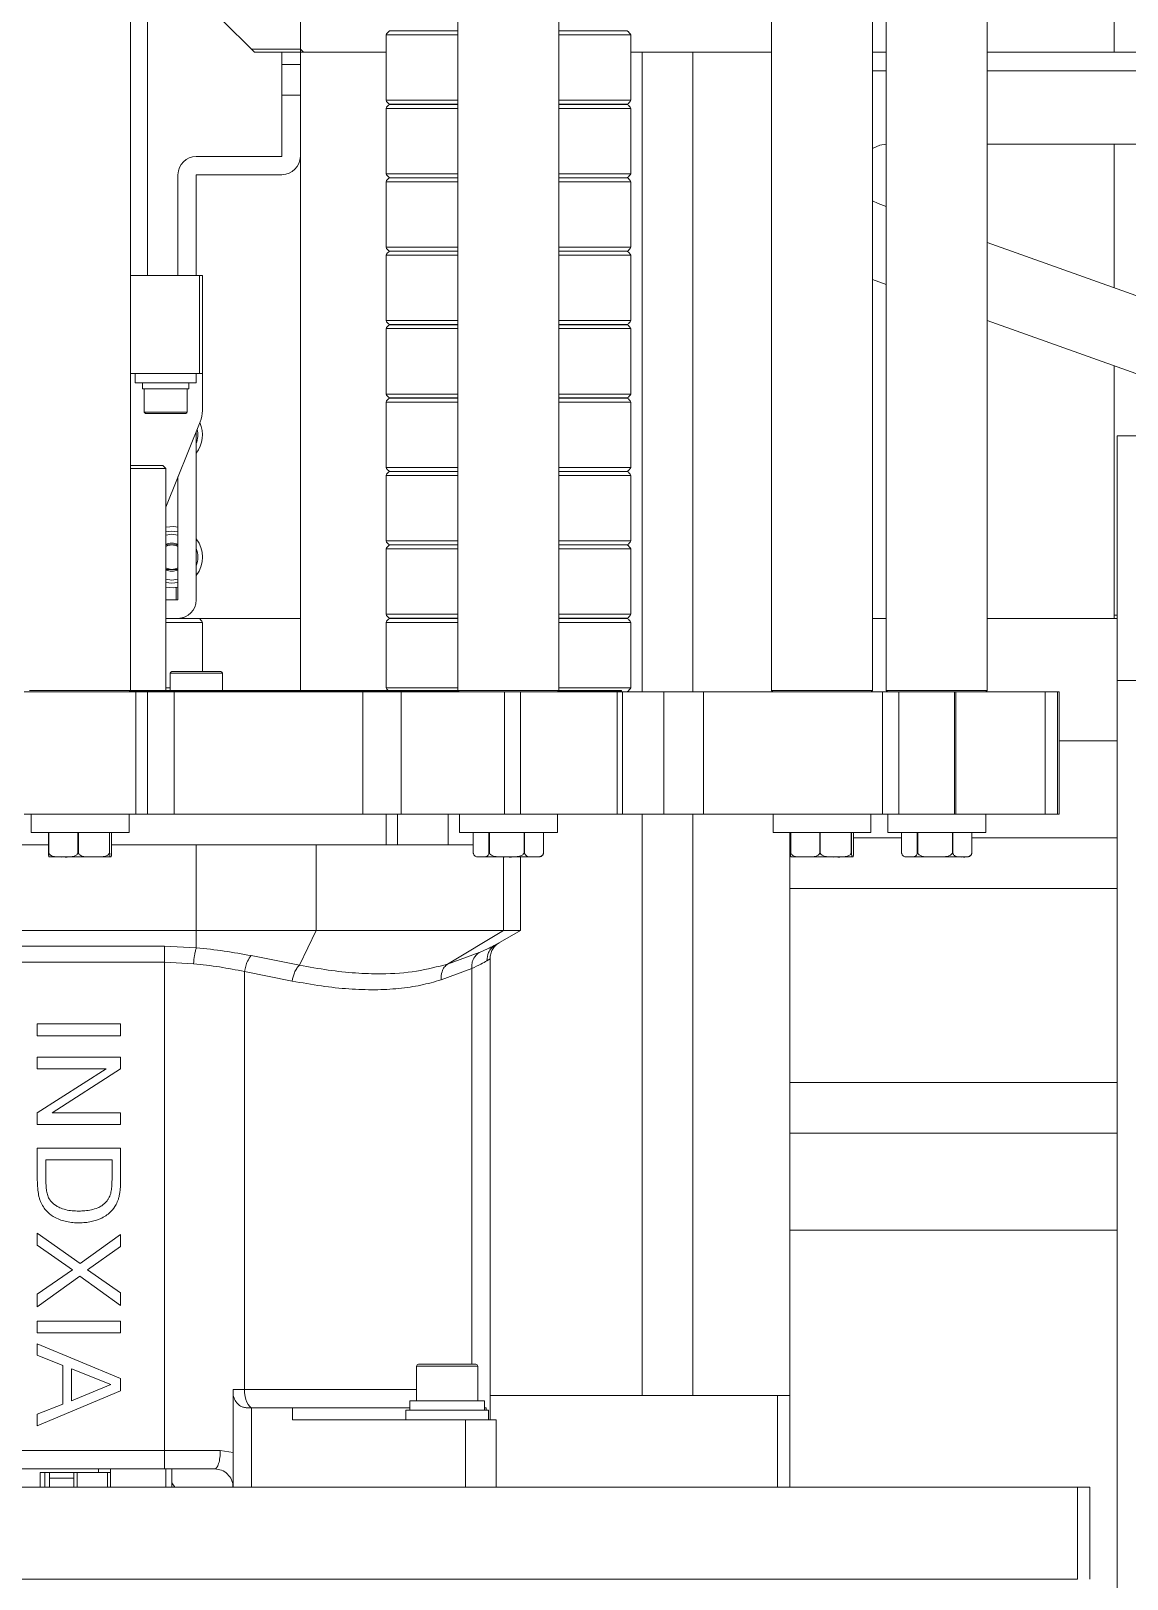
# Model space of a CAD drawing. Header units: millimetres. Extents: x 169 to 14583, y -399 to 10804.
# Drawn here: x 2875.2 to 3054.4, y 1693 to 1945.9 of the extents above; entities that cross this region are included whole.
import ezdxf

# ---------------------------------------------------------------- set-up
doc = ezdxf.new("R2010")
doc.units = ezdxf.units.MM
doc.header["$LTSCALE"] = 35

msp = doc.modelspace()

# ---------------------------------------------------------------- linework, layer by layer
at = {"color": 7, "linetype": 'Continuous', "lineweight": 18}
for p, q in [((3052.272, 2199.459), (3052.272, 1942.459)), ((2891.522, 1838.159), (2891.522, 2133.959)), ((2945.022, 2133.959), (2945.022, 1838.159)), ((2961.522, 1838.159), (2961.522, 2133.959)), ((2996.266, 2133.959), (2996.266, 1838.159)), ((3012.766, 1838.159), (3012.766, 2133.959)), ((3015.022, 2133.959), (3015.022, 1838.159)), ((3031.522, 1838.159), (3031.522, 2133.959)), ((2919.272, 1942.959), (2919.272, 1981.959)), ((2894.272, 1953.959), (2894.272, 1905.959)), ((2906.772, 1947.459), (2911.272, 1942.959)), ((2934.574, 1945.949), (2933.855, 1945.949)), ((2945.022, 1945.949), (2934.574, 1945.949)), ((2972.69, 1945.949), (2961.522, 1945.949)), ((2933.272, 1945.298), (2933.272, 1934.62)), ((2945.022, 1945.298), (2933.272, 1945.298)), ((2973.272, 1945.298), (2961.522, 1945.298)), ((2973.272, 1934.62), (2973.272, 1945.298)), ((2911.772, 1942.459), (2911.272, 1942.959)), ((2911.272, 1942.959), (2919.272, 1942.959)), ((2919.272, 1942.459), (2911.772, 1942.459)), ((2916.272, 1940.459), (2916.272, 1942.459)), ((2916.272, 1935.459), (2916.272, 1940.459)), ((2916.272, 1940.459), (2919.272, 1940.459)), ((2919.272, 1942.959), (2919.772, 1942.459)), ((2919.272, 1942.459), (2919.272, 1942.959)), ((2919.772, 1942.459), (2919.272, 1942.459)), ((2919.272, 1838.159), (2919.272, 1942.459)), ((2919.772, 1942.459), (2933.272, 1942.459)), ((2973.272, 1942.459), (2996.266, 1942.459)), ((2975.122, 1837.959), (2975.122, 1942.459)), ((2983.422, 1837.959), (2983.422, 1942.459)), ((3012.766, 1942.459), (3015.022, 1942.459)), ((3031.522, 1942.459), (3088.772, 1942.459)), ((3012.766, 1939.459), (3015.022, 1939.459)), ((3031.522, 1939.459), (3088.772, 1939.459)), ((2916.272, 1925.459), (2916.272, 1935.459)), ((2919.272, 1935.459), (2916.272, 1935.459)), ((2933.272, 1934.62), (2945.022, 1934.62)), ((2933.272, 1933.298), (2933.272, 1922.62)), ((2945.022, 1933.298), (2933.272, 1933.298)), ((2933.855, 1933.969), (2933.872, 1933.959)), ((2933.855, 1933.969), (2934.574, 1933.969)), ((2933.872, 1933.959), (2933.855, 1933.949)), ((2934.574, 1933.949), (2933.855, 1933.949)), ((2945.022, 1933.959), (2933.872, 1933.959)), ((2934.574, 1933.969), (2945.022, 1933.969)), ((2945.022, 1933.949), (2934.574, 1933.949)), ((2961.522, 1934.62), (2973.272, 1934.62)), ((2961.522, 1933.969), (2972.69, 1933.969)), ((2972.175, 1933.959), (2961.522, 1933.959)), ((2961.522, 1933.959), (2972.672, 1933.959)), ((2972.69, 1933.949), (2961.522, 1933.949)), ((2973.272, 1933.298), (2961.522, 1933.298)), ((2972.672, 1933.959), (2972.175, 1933.959)), ((2972.672, 1933.959), (2972.69, 1933.969)), ((2972.69, 1933.949), (2972.672, 1933.959)), ((2973.272, 1922.62), (2973.272, 1933.298)), ((2902.272, 1925.459), (2916.272, 1925.459)), ((3072.772, 1927.459), (3031.522, 1927.459)), ((3052.272, 1927.459), (3052.272, 1903.958)), ((2899.272, 1905.959), (2899.272, 1922.459)), ((2902.272, 1922.459), (2916.272, 1922.459)), ((2902.272, 1905.959), (2902.272, 1922.459)), ((2933.272, 1922.62), (2945.022, 1922.62)), ((2933.272, 1921.298), (2933.272, 1910.62)), ((2945.022, 1921.298), (2933.272, 1921.298)), ((2933.855, 1921.969), (2933.872, 1921.959)), ((2933.855, 1921.969), (2934.574, 1921.969)), ((2933.872, 1921.959), (2933.855, 1921.949)), ((2934.574, 1921.949), (2933.855, 1921.949)), ((2933.872, 1921.959), (2945.022, 1921.959)), ((2934.574, 1921.969), (2945.022, 1921.969)), ((2945.022, 1921.949), (2934.574, 1921.949)), ((2961.522, 1922.62), (2973.272, 1922.62)), ((2961.522, 1921.969), (2972.69, 1921.969)), ((2961.522, 1921.959), (2972.672, 1921.959)), ((2972.175, 1921.959), (2961.522, 1921.959)), ((2972.69, 1921.949), (2961.522, 1921.949)), ((2973.272, 1921.298), (2961.522, 1921.298)), ((2972.672, 1921.959), (2972.175, 1921.959)), ((2972.672, 1921.959), (2972.69, 1921.969)), ((2972.69, 1921.949), (2972.672, 1921.959)), ((2973.272, 1910.62), (2973.272, 1921.298)), ((3013.688, 1917.751), (3012.766, 1918.191)), ((3013.688, 1917.751), (3015.022, 1917.274)), ((2933.272, 1910.62), (2945.022, 1910.62)), ((2961.522, 1910.62), (2973.272, 1910.62)), ((3031.522, 1911.376), (3071.089, 1897.232)), ((2933.272, 1909.298), (2933.272, 1898.62)), ((2945.022, 1909.298), (2933.272, 1909.298)), ((2933.855, 1909.969), (2933.872, 1909.959)), ((2933.855, 1909.969), (2934.574, 1909.969)), ((2933.872, 1909.959), (2933.855, 1909.949)), ((2934.574, 1909.949), (2933.855, 1909.949)), ((2933.872, 1909.959), (2945.022, 1909.959)), ((2934.574, 1909.969), (2945.022, 1909.969)), ((2945.022, 1909.949), (2934.574, 1909.949)), ((2961.522, 1909.969), (2972.69, 1909.969)), ((2961.522, 1909.959), (2972.672, 1909.959)), ((2972.175, 1909.959), (2961.522, 1909.959)), ((2972.69, 1909.949), (2961.522, 1909.949)), ((2973.272, 1909.298), (2961.522, 1909.298)), ((2972.672, 1909.959), (2972.175, 1909.959)), ((2972.672, 1909.959), (2972.69, 1909.969)), ((2972.69, 1909.949), (2972.672, 1909.959)), ((2973.272, 1898.62), (2973.272, 1909.298)), ((2891.522, 1905.959), (2902.772, 1905.959)), ((2902.772, 1889.959), (2902.772, 1905.959)), ((2902.772, 1905.959), (2903.272, 1905.959)), ((2903.272, 1905.959), (2903.272, 1889.959)), ((3015.022, 1904.53), (3012.766, 1905.337)), ((2933.272, 1898.62), (2945.022, 1898.62)), ((2933.855, 1897.969), (2933.872, 1897.959)), ((2933.855, 1897.969), (2934.574, 1897.969)), ((2933.872, 1897.959), (2933.855, 1897.949)), ((2934.574, 1897.949), (2933.855, 1897.949)), ((2945.022, 1897.959), (2933.872, 1897.959)), ((2934.574, 1897.969), (2945.022, 1897.969)), ((2945.022, 1897.949), (2934.574, 1897.949)), ((2961.522, 1898.62), (2973.272, 1898.62)), ((2961.522, 1897.969), (2972.69, 1897.969)), ((2972.175, 1897.959), (2961.522, 1897.959)), ((2961.522, 1897.959), (2972.672, 1897.959)), ((2972.69, 1897.949), (2961.522, 1897.949)), ((2972.672, 1897.959), (2972.175, 1897.959)), ((2972.672, 1897.959), (2972.69, 1897.969)), ((2972.69, 1897.949), (2972.672, 1897.959)), ((3068.14, 1885.542), (3031.522, 1898.632)), ((2933.272, 1897.298), (2933.272, 1886.62)), ((2945.022, 1897.298), (2933.272, 1897.298)), ((2973.272, 1897.298), (2961.522, 1897.298)), ((2973.272, 1886.62), (2973.272, 1897.298)), ((2891.522, 1889.959), (2902.772, 1889.959)), ((2892.272, 1889.959), (2892.272, 1888.459)), ((2902.272, 1888.459), (2902.272, 1889.959)), ((2903.272, 1889.959), (2902.772, 1889.959)), ((2903.272, 1883.931), (2903.272, 1889.959)), ((3052.272, 1891.215), (3052.272, 1850.459)), ((2892.272, 1888.459), (2902.272, 1888.459)), ((2893.472, 1888.459), (2893.472, 1887.459)), ((2893.472, 1887.459), (2901.072, 1887.459)), ((2893.772, 1887.459), (2893.772, 1883.659)), ((2900.772, 1883.659), (2900.772, 1887.459)), ((2901.072, 1887.459), (2901.072, 1888.459)), ((2933.272, 1886.62), (2945.022, 1886.62)), ((2933.272, 1885.298), (2933.272, 1874.62)), ((2945.022, 1885.298), (2933.272, 1885.298)), ((2933.855, 1885.969), (2933.872, 1885.959)), ((2933.855, 1885.969), (2934.574, 1885.969)), ((2933.872, 1885.959), (2933.855, 1885.949)), ((2934.574, 1885.949), (2933.855, 1885.949)), ((2945.022, 1885.959), (2933.872, 1885.959)), ((2934.574, 1885.969), (2945.022, 1885.969)), ((2945.022, 1885.949), (2934.574, 1885.949)), ((2961.522, 1886.62), (2973.272, 1886.62)), ((2961.522, 1885.969), (2972.69, 1885.969)), ((2972.175, 1885.959), (2961.522, 1885.959)), ((2961.522, 1885.959), (2972.672, 1885.959)), ((2972.69, 1885.949), (2961.522, 1885.949)), ((2973.272, 1885.298), (2961.522, 1885.298)), ((2972.672, 1885.959), (2972.175, 1885.959)), ((2972.672, 1885.959), (2972.69, 1885.969)), ((2972.69, 1885.949), (2972.672, 1885.959)), ((2973.272, 1874.62), (2973.272, 1885.298)), ((2893.772, 1883.659), (2900.772, 1883.659)), ((2900.572, 1883.459), (2893.972, 1883.459)), ((2897.272, 1868.108), (2902.908, 1882.058)), ((2902.272, 1852.959), (2902.272, 1880.484)), ((3052.772, 1839.779), (3052.772, 1879.779)), ((3052.772, 1879.779), (3056.772, 1879.779)), ((2891.522, 1874.959), (2896.772, 1874.959)), ((2897.272, 1874.459), (2896.772, 1874.959)), ((2897.272, 1874.459), (2891.522, 1874.459)), ((2897.272, 1838.159), (2897.272, 1874.459)), ((2899.272, 1852.959), (2899.272, 1873.059)), ((2933.272, 1874.62), (2945.022, 1874.62)), ((2933.272, 1873.298), (2933.272, 1862.62)), ((2945.022, 1873.298), (2933.272, 1873.298)), ((2933.855, 1873.969), (2933.872, 1873.959)), ((2933.855, 1873.969), (2934.574, 1873.969)), ((2933.872, 1873.959), (2933.855, 1873.949)), ((2934.574, 1873.949), (2933.855, 1873.949)), ((2945.022, 1873.959), (2933.872, 1873.959)), ((2934.574, 1873.969), (2945.022, 1873.969)), ((2945.022, 1873.949), (2934.574, 1873.949)), ((2961.522, 1874.62), (2973.272, 1874.62)), ((2961.522, 1873.969), (2972.69, 1873.969)), ((2972.175, 1873.959), (2961.522, 1873.959)), ((2961.522, 1873.959), (2972.672, 1873.959)), ((2972.69, 1873.949), (2961.522, 1873.949)), ((2973.272, 1873.298), (2961.522, 1873.298)), ((2972.672, 1873.959), (2972.175, 1873.959)), ((2972.672, 1873.959), (2972.69, 1873.969)), ((2972.69, 1873.949), (2972.672, 1873.959)), ((2973.272, 1862.62), (2973.272, 1873.298)), ((2898.272, 1864.209), (2897.272, 1864.09)), ((2898.272, 1863.709), (2897.272, 1863.573)), ((2899.272, 1864.09), (2898.272, 1864.209)), ((2899.272, 1863.573), (2898.272, 1863.709)), ((2933.272, 1862.62), (2945.022, 1862.62)), ((2961.522, 1862.62), (2973.272, 1862.62)), ((2933.272, 1861.298), (2933.272, 1850.62)), ((2945.022, 1861.298), (2933.272, 1861.298)), ((2933.855, 1861.969), (2933.872, 1861.959)), ((2933.855, 1861.969), (2934.574, 1861.969)), ((2933.872, 1861.959), (2933.855, 1861.949)), ((2934.574, 1861.949), (2933.855, 1861.949)), ((2933.872, 1861.959), (2945.022, 1861.959)), ((2934.574, 1861.969), (2945.022, 1861.969)), ((2945.022, 1861.949), (2934.574, 1861.949)), ((2961.522, 1861.969), (2972.69, 1861.969)), ((2961.522, 1861.959), (2972.672, 1861.959)), ((2972.175, 1861.959), (2961.522, 1861.959)), ((2972.69, 1861.949), (2961.522, 1861.949)), ((2973.272, 1861.298), (2961.522, 1861.298)), ((2972.672, 1861.959), (2972.175, 1861.959)), ((2972.672, 1861.959), (2972.69, 1861.969)), ((2972.69, 1861.949), (2972.672, 1861.959)), ((2973.272, 1850.62), (2973.272, 1861.298)), ((2898.978, 1855.009), (2898.978, 1852.959)), ((2897.272, 1852.959), (2899.272, 1852.959)), ((2902.547, 1849.959), (2897.272, 1849.959)), ((2902.69, 1849.949), (2897.272, 1849.949)), ((2900.226, 1850.115), (2900.226, 1849.959)), ((2902.672, 1849.959), (2902.547, 1849.959)), ((2902.69, 1849.949), (2902.672, 1849.959)), ((2902.672, 1849.959), (2919.272, 1849.959)), ((2933.272, 1850.62), (2945.022, 1850.62)), ((2933.855, 1849.969), (2933.872, 1849.959)), ((2933.855, 1849.969), (2934.574, 1849.969)), ((2933.872, 1849.959), (2933.855, 1849.949)), ((2934.574, 1849.949), (2933.855, 1849.949)), ((2933.872, 1849.959), (2945.022, 1849.959)), ((2934.574, 1849.969), (2945.022, 1849.969)), ((2945.022, 1849.949), (2934.574, 1849.949)), ((2961.522, 1850.62), (2973.272, 1850.62)), ((2961.522, 1849.969), (2972.69, 1849.969)), ((2961.522, 1849.959), (2972.672, 1849.959)), ((2972.175, 1849.959), (2961.522, 1849.959)), ((2972.69, 1849.949), (2961.522, 1849.949)), ((2972.672, 1849.959), (2972.175, 1849.959)), ((2972.672, 1849.959), (2972.69, 1849.969)), ((2972.69, 1849.949), (2972.672, 1849.959)), ((3012.766, 1849.959), (3015.022, 1849.959)), ((3031.522, 1849.959), (3052.772, 1849.959)), ((3052.272, 1850.459), (3052.772, 1850.459)), ((3052.272, 1849.959), (3052.272, 1850.459)), ((2903.272, 1849.298), (2897.272, 1849.298)), ((2903.272, 1841.259), (2903.272, 1849.298)), ((2933.272, 1849.298), (2933.272, 1838.62)), ((2945.022, 1849.298), (2933.272, 1849.298)), ((2973.272, 1849.298), (2961.522, 1849.298)), ((2973.272, 1838.62), (2973.272, 1849.298)), ((2898.022, 1841.009), (2898.022, 1838.159)), ((2906.522, 1841.009), (2898.022, 1841.009)), ((2898.272, 1841.259), (2906.272, 1841.259)), ((2906.522, 1838.159), (2906.522, 1841.009)), ((3056.772, 1839.779), (3052.772, 1839.779)), ((3052.772, 1276.159), (3052.772, 1839.779)), ((3068.622, 1839.779), (3052.772, 1839.779)), ((2874.158, 1837.959), (2892.386, 1837.959)), ((2875.022, 1838.159), (2891.522, 1838.159)), ((2891.322, 1837.959), (2891.522, 1838.159)), ((2945.122, 1838.059), (2891.422, 1838.059)), ((2945.022, 1838.159), (2891.522, 1838.159)), ((2892.386, 1817.959), (2892.386, 1837.959)), ((2892.386, 1837.959), (2894.272, 1837.959)), ((2894.272, 1837.959), (2894.272, 1817.959)), ((2894.272, 1837.959), (2898.632, 1837.959)), ((2897.272, 1838.62), (2898.022, 1838.62)), ((2897.272, 1837.959), (2897.272, 1838.059)), ((2897.272, 1837.969), (2898.022, 1837.969)), ((2898.022, 1838.059), (2898.022, 1837.959)), ((2898.632, 1837.959), (2898.632, 1817.959)), ((2929.477, 1837.959), (2898.632, 1837.959)), ((2906.522, 1837.959), (2906.522, 1838.059)), ((2919.272, 1837.959), (2919.272, 1838.059)), ((2929.477, 1817.959), (2929.477, 1837.959)), ((2929.477, 1837.959), (2935.732, 1837.959)), ((2933.272, 1838.62), (2945.022, 1838.62)), ((2933.855, 1837.969), (2933.872, 1837.959)), ((2933.855, 1837.969), (2934.574, 1837.969)), ((2934.574, 1837.969), (2945.212, 1837.969)), ((2935.732, 1837.959), (2935.732, 1817.959)), ((2952.618, 1837.959), (2935.732, 1837.959)), ((2945.022, 1838.159), (2945.222, 1837.959)), ((2945.022, 1838.159), (2961.522, 1838.159)), ((2952.618, 1817.959), (2952.618, 1837.959)), ((2952.618, 1837.959), (2955.249, 1837.959)), ((2955.249, 1837.959), (2955.249, 1817.959)), ((2955.249, 1837.959), (2971.035, 1837.959)), ((2961.322, 1837.959), (2961.522, 1838.159)), ((2961.332, 1837.969), (2972.69, 1837.969)), ((2967.647, 1838.059), (2961.422, 1838.059)), ((2961.522, 1838.62), (2973.272, 1838.62)), ((2967.647, 1838.159), (2961.522, 1838.159)), ((2967.647, 1838.059), (2967.647, 1838.159)), ((2970.474, 1838.159), (2967.647, 1838.159)), ((2970.474, 1838.059), (2967.647, 1838.059)), ((2970.474, 1838.059), (2970.474, 1838.159)), ((2970.474, 1838.159), (2971.763, 1838.159)), ((2971.763, 1838.059), (2970.474, 1838.059)), ((2971.035, 1817.959), (2971.035, 1837.959)), ((2971.035, 1837.959), (2971.938, 1837.959)), ((2971.763, 1838.059), (2971.763, 1838.159)), ((2971.938, 1817.959), (2971.938, 1837.959)), ((2978.66, 1837.959), (2971.938, 1837.959)), ((2972.672, 1837.959), (2972.69, 1837.969)), ((2978.66, 1817.959), (2978.66, 1837.959)), ((2978.66, 1837.959), (2985.135, 1837.959)), ((2985.135, 1837.959), (2985.135, 1817.959)), ((3014.382, 1837.959), (2985.135, 1837.959)), ((2996.266, 1838.159), (2996.466, 1837.959)), ((2996.266, 1838.159), (3012.766, 1838.159)), ((3012.566, 1837.959), (3012.766, 1838.159)), ((3014.382, 1817.959), (3014.382, 1837.959)), ((3014.382, 1837.959), (3017.054, 1837.959)), ((3015.022, 1838.159), (3015.222, 1837.959)), ((3015.022, 1838.159), (3031.522, 1838.159)), ((3017.054, 1837.959), (3017.054, 1817.959)), ((3017.054, 1837.959), (3026.168, 1837.959)), ((3026.168, 1817.959), (3026.168, 1837.959)), ((3026.168, 1837.959), (3026.382, 1837.959)), ((3026.382, 1817.959), (3026.382, 1837.959)), ((3041.016, 1837.959), (3026.382, 1837.959)), ((3031.322, 1837.959), (3031.522, 1838.159)), ((3041.016, 1817.959), (3041.016, 1837.959)), ((3041.016, 1837.959), (3043.012, 1837.959)), ((3043.012, 1837.959), (3043.012, 1817.959)), ((3043.012, 1837.959), (3043.272, 1837.959)), ((3043.272, 1817.959), (3043.272, 1837.959)), ((3052.772, 1829.959), (3043.272, 1829.959)), ((2874.158, 1817.959), (2892.386, 1817.959)), ((2875.272, 1817.959), (2875.272, 1814.959)), ((2891.272, 1814.959), (2891.272, 1817.959)), ((2894.272, 1817.959), (2892.386, 1817.959)), ((2898.632, 1817.959), (2894.272, 1817.959)), ((2929.477, 1817.959), (2898.632, 1817.959)), ((2935.732, 1817.959), (2929.477, 1817.959)), ((2933.272, 1812.959), (2933.272, 1817.959)), ((2935.122, 1812.959), (2935.122, 1817.959)), ((2952.618, 1817.959), (2935.732, 1817.959)), ((2943.422, 1812.959), (2943.422, 1817.959)), ((2945.272, 1817.959), (2945.272, 1814.959)), ((2955.249, 1817.959), (2952.618, 1817.959)), ((2955.249, 1817.959), (2971.035, 1817.959)), ((2961.272, 1814.959), (2961.272, 1817.959)), ((2971.938, 1817.959), (2971.035, 1817.959)), ((2978.66, 1817.959), (2971.938, 1817.959)), ((2975.122, 1722.959), (2975.122, 1817.959)), ((2985.135, 1817.959), (2978.66, 1817.959)), ((2983.422, 1722.959), (2983.422, 1817.959)), ((3014.382, 1817.959), (2985.135, 1817.959)), ((2996.516, 1817.959), (2996.516, 1814.959)), ((3012.516, 1814.959), (3012.516, 1817.959)), ((3017.054, 1817.959), (3014.382, 1817.959)), ((3015.272, 1817.959), (3015.272, 1814.959)), ((3017.054, 1817.959), (3026.168, 1817.959)), ((3026.382, 1817.959), (3026.168, 1817.959)), ((3041.016, 1817.959), (3026.382, 1817.959)), ((3031.272, 1814.959), (3031.272, 1817.959)), ((3043.012, 1817.959), (3041.016, 1817.959)), ((3043.012, 1817.959), (3043.272, 1817.959)), ((2891.272, 1814.959), (2875.272, 1814.959)), ((2878.123, 1814.959), (2878.123, 1811.596)), ((2878.16, 1811.596), (2878.16, 1814.959)), ((2882.915, 1814.959), (2882.915, 1811.596)), ((2882.996, 1811.596), (2882.996, 1814.959)), ((2888.063, 1814.959), (2888.063, 1811.596)), ((2888.108, 1811.596), (2888.108, 1814.959)), ((2888.421, 1814.959), (2888.421, 1811.596)), ((2946.344, 1814.959), (2945.272, 1814.959)), ((2961.272, 1814.959), (2946.344, 1814.959)), ((2947.529, 1811.596), (2947.529, 1814.959)), ((2950.093, 1814.959), (2950.093, 1811.596)), ((2950.162, 1811.596), (2950.162, 1814.959)), ((2955.832, 1814.959), (2955.832, 1811.596)), ((2955.905, 1811.596), (2955.905, 1814.959)), ((2959.011, 1814.959), (2959.011, 1811.596)), ((2959.016, 1811.596), (2959.016, 1814.959)), ((3000.516, 1814.959), (2996.516, 1814.959)), ((2999.272, 1811.562), (2999.272, 1814.959)), ((2999.272, 1814.109), (2999.367, 1814.109)), ((2999.367, 1814.959), (2999.367, 1811.596)), ((2999.404, 1811.596), (2999.404, 1814.959)), ((3012.516, 1814.959), (3000.516, 1814.959)), ((3004.158, 1814.959), (3004.158, 1811.596)), ((3004.24, 1811.596), (3004.24, 1814.959)), ((3009.307, 1814.959), (3009.307, 1811.596)), ((3009.352, 1811.596), (3009.352, 1814.959)), ((3009.665, 1814.959), (3009.665, 1811.596)), ((3009.665, 1814.109), (3017.529, 1814.109)), ((3023.272, 1814.959), (3015.272, 1814.959)), ((3017.529, 1811.596), (3017.529, 1814.959)), ((3020.093, 1814.959), (3020.093, 1811.596)), ((3020.162, 1811.596), (3020.162, 1814.959)), ((3031.272, 1814.959), (3023.272, 1814.959)), ((3025.832, 1814.959), (3025.832, 1811.596)), ((3025.905, 1811.596), (3025.905, 1814.959)), ((3029.011, 1814.959), (3029.011, 1811.596)), ((3029.016, 1811.596), (3029.016, 1814.959)), ((3029.016, 1814.109), (3052.772, 1814.109)), ((2864.272, 1812.959), (2878.123, 1812.959)), ((2878.123, 1811.596), (2878.16, 1811.596)), ((2882.915, 1811.596), (2882.996, 1811.596)), ((2888.063, 1811.596), (2888.108, 1811.596)), ((2888.421, 1812.959), (2902.272, 1812.959)), ((2902.272, 1812.959), (2902.272, 1798.959)), ((2902.272, 1812.959), (2921.872, 1812.959)), ((2921.872, 1798.959), (2921.872, 1812.959)), ((2921.872, 1812.959), (2947.529, 1812.959)), ((2950.093, 1811.596), (2950.162, 1811.596)), ((2955.832, 1811.596), (2955.905, 1811.596)), ((2959.011, 1811.596), (2959.016, 1811.596)), ((2999.272, 1722.959), (2999.272, 1811.521)), ((2999.367, 1811.596), (2999.404, 1811.596)), ((3004.158, 1811.596), (3004.24, 1811.596)), ((3009.307, 1811.596), (3009.352, 1811.596)), ((3020.093, 1811.596), (3020.162, 1811.596)), ((3025.832, 1811.596), (3025.905, 1811.596)), ((3029.011, 1811.596), (3029.016, 1811.596)), ((2880.537, 1810.959), (2878.272, 1810.959)), ((2885.53, 1810.959), (2880.537, 1810.959)), ((2888.265, 1810.959), (2885.53, 1810.959)), ((2888.272, 1810.959), (2888.265, 1810.959)), ((2947.665, 1811.262), (2947.705, 1811.213)), ((2948.811, 1810.959), (2948.272, 1810.959)), ((2952.997, 1810.959), (2948.811, 1810.959)), ((2952.472, 1810.959), (2952.472, 1798.959)), ((2957.458, 1810.959), (2952.997, 1810.959)), ((2955.272, 1810.959), (2955.272, 1798.959)), ((2958.272, 1810.959), (2957.458, 1810.959)), ((3001.781, 1810.959), (2999.516, 1810.959)), ((3006.773, 1810.959), (3001.781, 1810.959)), ((3009.508, 1810.959), (3006.773, 1810.959)), ((3009.516, 1810.959), (3009.508, 1810.959)), ((3017.665, 1811.262), (3017.705, 1811.213)), ((3018.811, 1810.959), (3018.272, 1810.959)), ((3022.997, 1810.959), (3018.811, 1810.959)), ((3027.458, 1810.959), (3022.997, 1810.959)), ((3028.272, 1810.959), (3027.458, 1810.959)), ((2999.272, 1805.809), (3052.772, 1805.809)), ((2902.272, 1798.959), (2864.272, 1798.959)), ((2902.272, 1798.959), (2902.272, 1796.122)), ((2921.872, 1798.959), (2902.272, 1798.959)), ((2919.121, 1793.287), (2921.872, 1798.959)), ((2952.472, 1798.959), (2921.872, 1798.959)), ((2952.472, 1798.959), (2943.343, 1793.468)), ((2955.272, 1798.959), (2951.183, 1796.598)), ((2955.272, 1798.959), (2952.472, 1798.959)), ((2871.272, 1796.361), (2897.067, 1796.361)), ((2897.067, 1796.361), (2902.272, 1796.122)), ((2871.272, 1793.763), (2897.067, 1793.763)), ((2901.799, 1793.524), (2897.067, 1793.763)), ((2897.067, 1793.763), (2897.067, 1713.959)), ((2911.237, 1794.835), (2919.121, 1793.287)), ((2943.343, 1793.468), (2948.484, 1795.33)), ((2950.272, 1794.34), (2949.737, 1794)), ((2950.272, 1718.959), (2950.272, 1794.34)), ((2910.143, 1792.237), (2910.143, 1723.959)), ((2917.941, 1790.689), (2910.143, 1792.237)), ((2947.272, 1792.732), (2942.27, 1790.87)), ((2947.272, 1792.732), (2947.272, 1728.059)), ((2876.272, 1783.666), (2876.272, 1781.745)), ((2889.899, 1783.666), (2876.272, 1783.666)), ((2889.899, 1781.745), (2889.899, 1783.666)), ((2876.272, 1781.745), (2889.899, 1781.745)), ((2889.899, 1778.25), (2876.272, 1778.25)), ((2876.272, 1778.25), (2876.272, 1776.329)), ((2887.557, 1776.329), (2876.272, 1769.147)), ((2876.272, 1776.329), (2887.557, 1776.329)), ((2878.688, 1769.166), (2889.899, 1776.342)), ((2889.899, 1776.342), (2889.899, 1778.25)), ((2999.272, 1774.109), (3052.772, 1774.109)), ((2876.272, 1769.147), (2876.272, 1767.244)), ((2889.899, 1769.166), (2878.688, 1769.166)), ((2889.899, 1767.244), (2889.899, 1769.166)), ((2876.272, 1767.244), (2889.899, 1767.244)), ((2876.272, 1763.4), (2876.272, 1759.076)), ((2889.899, 1763.4), (2876.272, 1763.4)), ((2889.899, 1758.653), (2889.899, 1763.4)), ((2999.272, 1765.809), (3052.772, 1765.809)), ((2888.502, 1761.479), (2877.67, 1761.479)), ((2877.67, 1761.479), (2877.67, 1758.899)), ((2888.502, 1759.038), (2888.502, 1761.479)), ((2876.272, 1749.506), (2876.272, 1747.494)), ((2883.271, 1744.532), (2876.272, 1749.506)), ((2889.899, 1749.285), (2883.271, 1744.532)), ((2889.899, 1747.295), (2889.899, 1749.285)), ((3052.772, 1749.959), (2999.272, 1749.959)), ((2876.272, 1747.494), (2882.038, 1743.506)), ((2884.483, 1743.503), (2889.899, 1747.295)), ((2882.038, 1743.506), (2876.272, 1739.537)), ((2889.899, 1739.711), (2884.483, 1743.503)), ((2876.272, 1737.462), (2883.239, 1742.436)), ((2883.239, 1742.436), (2889.899, 1737.683)), ((2876.272, 1739.537), (2876.272, 1737.462)), ((2889.899, 1737.683), (2889.899, 1739.711)), ((2876.272, 1735.098), (2876.272, 1733.176)), ((2889.899, 1735.098), (2876.272, 1735.098)), ((2876.272, 1733.176), (2889.899, 1733.176)), ((2889.899, 1733.176), (2889.899, 1735.098)), ((2889.899, 1725.705), (2876.272, 1731.402)), ((2876.272, 1731.402), (2876.272, 1729.521)), ((2876.272, 1729.521), (2880.465, 1727.829)), ((2938.572, 1728.059), (2947.972, 1728.059)), ((2880.465, 1727.829), (2880.465, 1721.545)), ((2881.863, 1727.294), (2888.327, 1724.725)), ((2881.863, 1722.082), (2881.863, 1727.294)), ((2889.899, 1723.709), (2889.899, 1725.705)), ((2938.272, 1727.759), (2938.272, 1722.059)), ((2948.272, 1727.759), (2938.272, 1727.759)), ((2948.272, 1722.059), (2948.272, 1727.759)), ((2876.272, 1717.993), (2889.899, 1723.709)), ((2888.327, 1724.725), (2881.863, 1722.082)), ((2908.272, 1723.959), (2908.272, 1722.995)), ((2908.272, 1723.959), (2910.143, 1723.959)), ((2908.272, 1722.995), (2908.272, 1707.959)), ((2910.143, 1723.959), (2938.272, 1723.959)), ((2950.272, 1722.959), (2997.272, 1722.959)), ((2997.272, 1707.959), (2997.272, 1722.959)), ((2997.272, 1722.959), (2999.272, 1722.959)), ((2999.272, 1722.959), (2999.272, 1707.959)), ((2880.465, 1721.545), (2876.272, 1719.893)), ((2910.441, 1720.959), (2911.272, 1720.959)), ((2911.272, 1707.959), (2911.272, 1720.959)), ((2911.272, 1720.959), (2917.988, 1720.959)), ((2917.988, 1720.959), (2937.172, 1720.959)), ((2917.988, 1720.959), (2917.988, 1718.959)), ((2936.522, 1720.559), (2936.522, 1718.959)), ((2950.022, 1720.559), (2936.522, 1720.559)), ((2937.172, 1722.059), (2937.172, 1720.559)), ((2949.372, 1722.059), (2937.172, 1722.059)), ((2949.372, 1720.559), (2949.372, 1722.059)), ((2949.372, 1720.959), (2949.63, 1720.959)), ((2949.63, 1720.559), (2949.63, 1720.959)), ((2950.022, 1718.959), (2950.022, 1720.559)), ((2876.272, 1719.893), (2876.272, 1717.993)), ((2917.988, 1718.959), (2946.272, 1718.959)), ((2946.272, 1707.959), (2946.272, 1718.959)), ((2946.272, 1718.959), (2951.272, 1718.959)), ((2951.272, 1707.959), (2951.272, 1718.959)), ((2897.067, 1713.959), (2871.272, 1713.959)), ((2906.184, 1713.959), (2897.067, 1713.959)), ((2897.067, 1713.959), (2897.067, 1710.959)), ((2908.272, 1713.657), (2906.184, 1713.959)), ((2871.272, 1710.959), (2897.067, 1710.959)), ((2876.772, 1707.959), (2876.772, 1710.359)), ((2876.772, 1710.359), (2877.522, 1710.359)), ((2877.522, 1710.359), (2877.522, 1707.959)), ((2877.522, 1710.359), (2878.272, 1710.359)), ((2878.272, 1710.359), (2878.272, 1707.959)), ((2878.272, 1710.359), (2882.272, 1710.359)), ((2882.272, 1707.959), (2882.272, 1710.359)), ((2882.772, 1710.359), (2882.272, 1710.359)), ((2882.772, 1710.359), (2882.772, 1707.959)), ((2887.772, 1710.359), (2882.772, 1710.359)), ((2886.272, 1710.359), (2886.272, 1710.959)), ((2887.772, 1710.359), (2887.772, 1707.959)), ((2888.272, 1710.359), (2887.772, 1710.359)), ((2888.272, 1710.959), (2888.272, 1710.359)), ((2888.272, 1710.359), (2888.272, 1707.959)), ((2897.272, 1707.959), (2897.272, 1710.959)), ((2898.272, 1710.959), (2898.272, 1707.959)), ((2637.772, 1707.959), (3046.272, 1707.959)), ((2882.272, 1709.459), (2878.272, 1709.459)), ((2898.733, 1707.959), (2898.272, 1708.66)), ((3046.272, 1692.959), (3046.272, 1707.959)), ((3046.272, 1707.959), (3048.272, 1707.959)), ((3048.272, 1707.959), (3048.272, 1692.959)), ((2637.772, 1692.959), (3046.272, 1692.959))]:
    msp.add_line(p, q, dxfattribs=at)
at = {"color": 7, "linetype": 'Continuous', "lineweight": 18, "flags": 128}
for points in [[(3012.766, 1926.726), (3013.99, 1927.264), (3015.022, 1927.447)], [(2899.272, 1864.858), (2898.601, 1864.948), (2897.272, 1864.858)], [(2897.272, 1856.345), (2898.272, 1856.209), (2899.272, 1856.345)], [(2897.272, 1855.06), (2898.485, 1854.963), (2899.272, 1855.06)], [(2933.718, 1838.059), (2933.761, 1838.028), (2933.855, 1837.969)], [(2911.451, 1720.959), (2911.196, 1721.017), (2910.951, 1721.187), (2910.725, 1721.465), (2910.526, 1721.838), (2910.364, 1722.292), (2910.243, 1722.811), (2910.169, 1723.374), (2910.143, 1723.959)]]:
    msp.add_lwpolyline(points, dxfattribs=at)
at = {"color": 7, "linetype": 'Continuous', "lineweight": 18}
for centre, radius, start, end in [((2934.555, 1944.736), 1.4, 120, 156.36774), ((2971.99, 1944.736), 1.4, 23.63226, 60), ((2934.555, 1935.181), 1.4, 203.63226, 240), ((2934.555, 1932.736), 1.4, 120, 156.36774), ((2971.99, 1935.181), 1.4, 300, 336.36774), ((2971.99, 1932.736), 1.4, 23.63226, 60), ((2902.272, 1922.459), 3, 90, 180), ((2916.272, 1925.459), 3, 270, 0), ((2934.555, 1923.181), 1.4, 203.63226, 240), ((2934.555, 1920.736), 1.4, 120, 156.36774), ((2971.99, 1923.181), 1.4, 300, 336.36774), ((2971.99, 1920.736), 1.4, 23.63226, 60), ((2934.555, 1911.181), 1.4, 203.63226, 240), ((2971.99, 1911.181), 1.4, 300, 336.36774), ((2934.555, 1908.736), 1.4, 120, 156.36774), ((2971.99, 1908.736), 1.4, 23.63226, 60), ((2934.555, 1899.181), 1.4, 203.63226, 240), ((2934.555, 1896.736), 1.4, 120, 156.36774), ((2971.99, 1899.181), 1.4, 300, 336.36774), ((2971.99, 1896.736), 1.4, 23.63226, 60), ((2934.555, 1887.181), 1.4, 203.63226, 240), ((2934.555, 1884.736), 1.4, 120, 156.36774), ((2971.99, 1887.181), 1.4, 300, 336.36774), ((2971.99, 1884.736), 1.4, 23.63226, 60), ((2893.972, 1883.659), 0.2, 180, 270), ((2900.572, 1883.659), 0.2, 270, 0), ((2898.272, 1883.931), 5, 338, 0), ((2898.272, 1879.959), 5, 323.1301, 23.37852), ((2898.272, 1879.959), 4.25, 340.25008, 12.27172), ((2934.555, 1875.181), 1.4, 203.63226, 240), ((2934.555, 1872.736), 1.4, 120, 156.36774), ((2971.99, 1875.181), 1.4, 300, 336.36774), ((2971.99, 1872.736), 1.4, 23.63226, 60), ((2898.272, 1859.959), 2.29, 64.10768, 115.89232), ((2898.272, 1859.959), 5, 323.1301, 36.8699), ((2934.555, 1863.181), 1.4, 203.63226, 240), ((2971.99, 1863.181), 1.4, 300, 336.36774), ((2898.272, 1859.959), 2, 90, 120), ((2898.272, 1859.959), 2, 60, 90), ((2898.272, 1859.959), 4.25, 340.25008, 19.74992), ((2934.555, 1860.736), 1.4, 120, 156.36774), ((2971.99, 1860.736), 1.4, 23.63226, 60), ((2898.272, 1859.959), 2, 240, 270), ((2898.272, 1859.959), 2.29, 244.10768, 295.89232), ((2898.272, 1859.959), 2, 270, 300), ((2898.272, 1859.959), 4.25, 256.39104, 283.60896), ((2899.272, 1852.959), 3, 270, 0), ((2901.99, 1848.736), 1.4, 23.63226, 60), ((2934.555, 1851.181), 1.4, 203.63226, 240), ((2934.555, 1848.736), 1.4, 120, 156.36774), ((2971.99, 1851.181), 1.4, 300, 336.36774), ((2971.99, 1848.736), 1.4, 23.63226, 60), ((2898.272, 1841.009), 0.25, 90, 180), ((2906.272, 1841.009), 0.25, 0, 90), ((2934.555, 1839.181), 1.4, 203.63226, 226.91551), ((2971.99, 1839.181), 1.4, 300, 336.36774), ((2948.272, 1811.719), 0.76, 234.98679, 270), ((2958.272, 1811.719), 0.76, 270, 323.07674), ((3018.272, 1811.719), 0.76, 234.98679, 270), ((3028.272, 1811.719), 0.76, 270, 323.07674), ((2938.572, 1727.759), 0.3, 90, 180), ((2947.972, 1727.759), 0.3, 0, 90)]:
    msp.add_arc(centre, radius, start, end, dxfattribs=at)
for points, knots in [([(2897.332, 1861.959), (2897.395, 1861.959), (2897.702, 1861.959), (2898.324, 1861.959), (2898.902, 1861.959), (2899.184, 1861.959), (2899.213, 1861.959)], [0, 0, 0, 0, 0.10776347, 0.52007663, 0.9513182, 1, 1, 1, 1]), ([(2899.213, 1857.959), (2899.184, 1857.959), (2898.902, 1857.959), (2898.324, 1857.959), (2897.702, 1857.959), (2897.395, 1857.959), (2897.332, 1857.959)], [0, 0, 0, 0, 0.0486818, 0.4799234, 0.8922365, 1, 1, 1, 1]), ([(2878.28, 1810.959), (2878.259, 1810.958), (2878.217, 1810.955), (2878.169, 1811.018), (2878.14, 1811.251), (2878.128, 1811.405), (2878.125, 1811.545), (2878.123, 1811.596)], [0, 0, 0, 0, 0.3748653, 0.7539234, 0.8486919, 0.9443155, 1, 1, 1, 1]), ([(2878.16, 1811.596), (2878.172, 1811.563), (2878.206, 1811.466), (2878.336, 1811.306), (2878.688, 1811.078), (2879.454, 1810.944), (2880.117, 1810.953), (2880.537, 1810.959)], [0, 0, 0, 0, 0.03578514, 0.10280249, 0.21505658, 0.50295476, 1, 1, 1, 1]), ([(2880.537, 1810.959), (2880.962, 1810.952), (2881.599, 1810.943), (2882.309, 1811.067), (2882.64, 1811.236), (2882.797, 1811.369), (2882.884, 1811.501), (2882.907, 1811.574), (2882.915, 1811.596)], [0, 0, 0, 0, 0.5005665, 0.7520807, 0.8373103, 0.9230079, 0.9765129, 1, 1, 1, 1]), ([(2882.996, 1811.596), (2883.018, 1811.545), (2883.071, 1811.421), (2883.27, 1811.24), (2883.822, 1810.986), (2884.619, 1810.959), (2885.27, 1810.959), (2885.53, 1810.959)], [0, 0, 0, 0, 0.0558367, 0.1344863, 0.2753261, 0.7116135, 1, 1, 1, 1]), ([(2885.53, 1810.959), (2885.867, 1810.958), (2886.544, 1810.955), (2887.327, 1811.018), (2887.797, 1811.251), (2887.982, 1811.405), (2888.042, 1811.545), (2888.063, 1811.596)], [0, 0, 0, 0, 0.3748653, 0.7539234, 0.8486919, 0.9443155, 1, 1, 1, 1]), ([(2888.108, 1811.596), (2888.11, 1811.545), (2888.113, 1811.421), (2888.125, 1811.24), (2888.159, 1810.986), (2888.208, 1810.959), (2888.249, 1810.959), (2888.265, 1810.959)], [0, 0, 0, 0, 0.0558367, 0.1344863, 0.2753261, 0.7116135, 1, 1, 1, 1]), ([(2888.265, 1810.959), (2888.285, 1810.958), (2888.327, 1810.955), (2888.376, 1811.018), (2888.405, 1811.251), (2888.416, 1811.405), (2888.42, 1811.545), (2888.421, 1811.596)], [0, 0, 0, 0, 0.3748653, 0.7539234, 0.8486919, 0.9443155, 1, 1, 1, 1]), ([(2947.529, 1811.596), (2947.54, 1811.545), (2947.566, 1811.421), (2947.667, 1811.24), (2947.947, 1810.986), (2948.35, 1810.959), (2948.68, 1810.959), (2948.811, 1810.959)], [0, 0, 0, 0, 0.0558367, 0.1344863, 0.2753261, 0.7116135, 1, 1, 1, 1]), ([(2948.811, 1810.959), (2948.981, 1810.958), (2949.324, 1810.955), (2949.72, 1811.018), (2949.958, 1811.251), (2950.052, 1811.405), (2950.082, 1811.545), (2950.093, 1811.596)], [0, 0, 0, 0, 0.3748653, 0.7539234, 0.8486919, 0.9443155, 1, 1, 1, 1]), ([(2950.162, 1811.596), (2950.176, 1811.563), (2950.216, 1811.466), (2950.372, 1811.306), (2950.791, 1811.078), (2951.705, 1810.944), (2952.496, 1810.953), (2952.997, 1810.959)], [0, 0, 0, 0, 0.0357851, 0.1028025, 0.2150566, 0.5029548, 1, 1, 1, 1]), ([(2952.997, 1810.959), (2953.503, 1810.952), (2954.262, 1810.943), (2955.11, 1811.067), (2955.504, 1811.236), (2955.691, 1811.369), (2955.795, 1811.501), (2955.823, 1811.574), (2955.832, 1811.596)], [0, 0, 0, 0, 0.50056646, 0.75208067, 0.83731025, 0.92300789, 0.97651294, 1, 1, 1, 1]), ([(2955.905, 1811.596), (2955.918, 1811.545), (2955.951, 1811.421), (2956.072, 1811.24), (2956.411, 1810.986), (2956.899, 1810.959), (2957.299, 1810.959), (2957.458, 1810.959)], [0, 0, 0, 0, 0.0558367, 0.1344863, 0.2753261, 0.7116135, 1, 1, 1, 1]), ([(2957.458, 1810.959), (2957.665, 1810.958), (2958.08, 1810.955), (2958.56, 1811.018), (2958.848, 1811.251), (2958.961, 1811.405), (2958.998, 1811.545), (2959.011, 1811.596)], [0, 0, 0, 0, 0.37486533, 0.75392339, 0.84869192, 0.94431548, 1, 1, 1, 1]), ([(2959.016, 1811.596), (2959.004, 1811.545), (2958.977, 1811.423), (2958.924, 1811.311), (2958.883, 1811.273), (2958.875, 1811.266)], [0, 0, 0, 0, 0.365273, 0.879783, 1, 1, 1, 1]), ([(2999.523, 1810.959), (2999.503, 1810.958), (2999.461, 1810.955), (2999.412, 1811.018), (2999.383, 1811.251), (2999.372, 1811.405), (2999.368, 1811.545), (2999.367, 1811.596)], [0, 0, 0, 0, 0.3748653, 0.7539234, 0.8486919, 0.9443155, 1, 1, 1, 1]), ([(2999.404, 1811.596), (2999.424, 1811.545), (2999.474, 1811.421), (2999.66, 1811.24), (3000.178, 1810.986), (3000.926, 1810.959), (3001.538, 1810.959), (3001.781, 1810.959)], [0, 0, 0, 0, 0.05583672, 0.13448626, 0.27532609, 0.71161348, 1, 1, 1, 1]), ([(3001.781, 1810.959), (3002.097, 1810.958), (3002.733, 1810.955), (3003.467, 1811.018), (3003.908, 1811.251), (3004.082, 1811.405), (3004.138, 1811.545), (3004.158, 1811.596)], [0, 0, 0, 0, 0.3748653, 0.7539234, 0.8486919, 0.9443155, 1, 1, 1, 1]), ([(3004.24, 1811.596), (3004.253, 1811.563), (3004.289, 1811.466), (3004.428, 1811.306), (3004.803, 1811.078), (3005.619, 1810.944), (3006.326, 1810.953), (3006.773, 1810.959)], [0, 0, 0, 0, 0.0357851, 0.1028025, 0.2150566, 0.5029548, 1, 1, 1, 1]), ([(3006.773, 1810.959), (3007.225, 1810.952), (3007.904, 1810.943), (3008.661, 1811.067), (3009.014, 1811.236), (3009.181, 1811.369), (3009.274, 1811.501), (3009.299, 1811.574), (3009.307, 1811.596)], [0, 0, 0, 0, 0.5005665, 0.7520807, 0.8373103, 0.9230079, 0.9765129, 1, 1, 1, 1]), ([(3009.352, 1811.596), (3009.353, 1811.545), (3009.356, 1811.421), (3009.369, 1811.24), (3009.403, 1810.986), (3009.452, 1810.959), (3009.492, 1810.959), (3009.508, 1810.959)], [0, 0, 0, 0, 0.0558367, 0.1344863, 0.2753261, 0.7116135, 1, 1, 1, 1]), ([(3009.508, 1810.959), (3009.529, 1810.958), (3009.571, 1810.955), (3009.619, 1811.018), (3009.648, 1811.251), (3009.66, 1811.405), (3009.663, 1811.545), (3009.665, 1811.596)], [0, 0, 0, 0, 0.3748653, 0.7539234, 0.8486919, 0.9443155, 1, 1, 1, 1]), ([(3017.529, 1811.596), (3017.54, 1811.545), (3017.566, 1811.421), (3017.667, 1811.24), (3017.947, 1810.986), (3018.35, 1810.959), (3018.68, 1810.959), (3018.811, 1810.959)], [0, 0, 0, 0, 0.05583672, 0.13448626, 0.27532609, 0.71161348, 1, 1, 1, 1]), ([(3018.811, 1810.959), (3018.981, 1810.958), (3019.324, 1810.955), (3019.72, 1811.018), (3019.958, 1811.251), (3020.052, 1811.405), (3020.082, 1811.545), (3020.093, 1811.596)], [0, 0, 0, 0, 0.37486533, 0.75392339, 0.84869192, 0.94431548, 1, 1, 1, 1]), ([(3020.162, 1811.596), (3020.186, 1811.545), (3020.245, 1811.421), (3020.467, 1811.24), (3021.085, 1810.986), (3021.977, 1810.959), (3022.706, 1810.959), (3022.997, 1810.959)], [0, 0, 0, 0, 0.0558367, 0.1344863, 0.2753261, 0.7116135, 1, 1, 1, 1]), ([(3022.997, 1810.959), (3023.374, 1810.958), (3024.132, 1810.955), (3025.008, 1811.018), (3025.534, 1811.251), (3025.741, 1811.405), (3025.808, 1811.545), (3025.832, 1811.596)], [0, 0, 0, 0, 0.3748653, 0.7539234, 0.8486919, 0.9443155, 1, 1, 1, 1]), ([(3025.905, 1811.596), (3025.913, 1811.563), (3025.935, 1811.466), (3026.02, 1811.306), (3026.25, 1811.078), (3026.75, 1810.944), (3027.184, 1810.953), (3027.458, 1810.959)], [0, 0, 0, 0, 0.0357851, 0.1028025, 0.2150566, 0.5029548, 1, 1, 1, 1]), ([(3027.458, 1810.959), (3027.735, 1810.952), (3028.151, 1810.943), (3028.615, 1811.067), (3028.832, 1811.236), (3028.934, 1811.369), (3028.991, 1811.501), (3029.006, 1811.574), (3029.011, 1811.596)], [0, 0, 0, 0, 0.5005665, 0.7520807, 0.8373103, 0.9230079, 0.9765129, 1, 1, 1, 1]), ([(3029.016, 1811.596), (3029.004, 1811.545), (3028.977, 1811.423), (3028.924, 1811.311), (3028.883, 1811.273), (3028.875, 1811.266)], [0, 0, 0, 0, 0.36527302, 0.87978304, 1, 1, 1, 1]), ([(2948.484, 1795.33), (2949.067, 1795.583), (2950.228, 1796.086), (2950.866, 1796.428), (2951.183, 1796.598)], [0, 0, 0, 0, 0.5027674, 1, 1, 1, 1]), ([(2951.183, 1796.598), (2950.947, 1796.432), (2950.474, 1796.098), (2949.876, 1795.218), (2949.79, 1794.462), (2949.737, 1794)], [0, 0, 0, 0, 0.2806631, 0.5613253, 1, 1, 1, 1]), ([(2902.272, 1796.122), (2902.219, 1795.955), (2902.112, 1795.621), (2901.935, 1794.741), (2901.85, 1793.985), (2901.799, 1793.524)], [0, 0, 0, 0, 0.28065928, 0.56131762, 1, 1, 1, 1]), ([(2902.272, 1796.122), (2903.817, 1795.959), (2906.925, 1795.629), (2909.794, 1795.101), (2911.237, 1794.835)], [0, 0, 0, 0, 0.4971252, 1, 1, 1, 1]), ([(2910.143, 1792.237), (2910.202, 1792.533), (2910.318, 1793.123), (2910.681, 1794.102), (2911.026, 1794.558), (2911.237, 1794.835)], [0, 0, 0, 0, 0.2806843, 0.5613675, 1, 1, 1, 1]), ([(2947.272, 1792.732), (2947.273, 1793.028), (2947.274, 1793.619), (2947.628, 1794.599), (2948.16, 1795.053), (2948.484, 1795.33)], [0, 0, 0, 0, 0.2806882, 0.5613754, 1, 1, 1, 1]), ([(2949.737, 1794), (2949.448, 1793.83), (2948.867, 1793.487), (2947.806, 1792.985), (2947.272, 1792.732)], [0, 0, 0, 0, 0.4969711, 1, 1, 1, 1]), ([(2910.143, 1792.237), (2908.799, 1792.503), (2906.128, 1793.031), (2903.236, 1793.36), (2901.799, 1793.524)], [0, 0, 0, 0, 0.50307363, 1, 1, 1, 1]), ([(2919.121, 1793.287), (2918.967, 1793.122), (2918.657, 1792.792), (2918.197, 1791.912), (2918.038, 1791.152), (2917.941, 1790.689)], [0, 0, 0, 0, 0.28067815, 0.5613553, 1, 1, 1, 1]), ([(2919.121, 1793.287), (2920.704, 1792.998), (2923.849, 1792.424), (2928.307, 1791.947), (2933.207, 1791.782), (2938.411, 1792.16), (2941.695, 1793.031), (2943.343, 1793.468)], [0, 0, 0, 0, 0.1684979, 0.3347813, 0.5010179, 0.7496946, 1, 1, 1, 1]), ([(2943.343, 1793.468), (2943.149, 1793.304), (2942.761, 1792.975), (2942.302, 1792.095), (2942.282, 1791.334), (2942.27, 1790.87)], [0, 0, 0, 0, 0.2806813, 0.5613617, 1, 1, 1, 1]), ([(2942.27, 1790.87), (2941.189, 1790.563), (2939.047, 1789.955), (2935.398, 1789.42), (2931.47, 1789.203), (2927.236, 1789.35), (2922.732, 1789.824), (2919.548, 1790.399), (2917.941, 1790.689)], [0, 0, 0, 0, 0.1685717, 0.3336916, 0.4989727, 0.6653978, 0.8311548, 1, 1, 1, 1]), ([(2876.272, 1759.076), (2876.275, 1758.743), (2876.28, 1758.15), (2876.309, 1757.298), (2876.357, 1756.78), (2876.381, 1756.521)], [0, 0, 0, 0, 0.390865, 0.6951818, 1, 1, 1, 1]), ([(2877.67, 1758.899), (2877.673, 1758.548), (2877.677, 1758.02), (2877.705, 1757.317), (2877.74, 1756.967), (2877.757, 1756.792)], [0, 0, 0, 0, 0.4995223, 0.749535, 1, 1, 1, 1]), ([(2888.428, 1756.811), (2888.451, 1757.144), (2888.488, 1757.681), (2888.499, 1758.424), (2888.501, 1758.833), (2888.502, 1759.038)], [0, 0, 0, 0, 0.4488061, 0.7243694, 1, 1, 1, 1]), ([(2889.787, 1756.232), (2889.82, 1756.564), (2889.875, 1757.133), (2889.893, 1757.941), (2889.897, 1758.416), (2889.899, 1758.653)], [0, 0, 0, 0, 0.4127682, 0.706304, 1, 1, 1, 1]), ([(2876.381, 1756.521), (2876.43, 1756.167), (2876.503, 1755.633), (2876.691, 1754.935), (2876.827, 1754.597), (2876.895, 1754.428)], [0, 0, 0, 0, 0.4955062, 0.7467052, 1, 1, 1, 1]), ([(2877.757, 1756.792), (2877.772, 1756.659), (2877.801, 1756.393), (2877.899, 1755.868), (2878.044, 1755.495), (2878.139, 1755.247)], [0, 0, 0, 0, 0.2509411, 0.5020905, 1, 1, 1, 1]), ([(2887.942, 1755.159), (2888.012, 1755.287), (2888.151, 1755.543), (2888.33, 1756.096), (2888.389, 1756.526), (2888.428, 1756.811)], [0, 0, 0, 0, 0.2513016, 0.5031113, 1, 1, 1, 1]), ([(2889.154, 1754.149), (2889.291, 1754.438), (2889.515, 1754.912), (2889.689, 1755.623), (2889.754, 1756.029), (2889.787, 1756.232)], [0, 0, 0, 0, 0.4368545, 0.7174276, 1, 1, 1, 1]), ([(2876.895, 1754.428), (2877.056, 1754.135), (2877.358, 1753.587), (2878.104, 1752.722), (2878.781, 1752.293), (2879.212, 1752.02)], [0, 0, 0, 0, 0.2954447, 0.5518756, 1, 1, 1, 1]), ([(2878.139, 1755.247), (2878.251, 1755.066), (2878.577, 1754.543), (2879.219, 1753.999), (2879.762, 1753.731), (2879.944, 1753.641)], [0, 0, 0, 0, 0.2589824, 0.7525961, 1, 1, 1, 1]), ([(2879.944, 1753.641), (2880.258, 1753.525), (2880.914, 1753.282), (2881.976, 1753.122), (2882.708, 1753.103), (2883.078, 1753.093)], [0, 0, 0, 0, 0.31328115, 0.65398101, 1, 1, 1, 1]), ([(2883.078, 1753.093), (2883.411, 1753.101), (2884.096, 1753.118), (2885.139, 1753.26), (2885.811, 1753.499), (2886.151, 1753.62)], [0, 0, 0, 0, 0.3189603, 0.6557622, 1, 1, 1, 1]), ([(2886.151, 1753.62), (2886.376, 1753.73), (2886.957, 1754.014), (2887.566, 1754.567), (2887.86, 1755.031), (2887.942, 1755.159)], [0, 0, 0, 0, 0.3128364, 0.8094072, 1, 1, 1, 1]), ([(2886.828, 1751.954), (2887.115, 1752.114), (2887.66, 1752.418), (2888.478, 1753.14), (2888.899, 1753.768), (2889.154, 1754.149)], [0, 0, 0, 0, 0.3028208, 0.5770088, 1, 1, 1, 1]), ([(2879.212, 1752.02), (2879.515, 1751.879), (2880.122, 1751.596), (2881.099, 1751.348), (2882.098, 1751.193), (2882.773, 1751.178), (2883.113, 1751.171)], [0, 0, 0, 0, 0.2486094, 0.4974392, 0.7473421, 1, 1, 1, 1]), ([(2883.113, 1751.171), (2883.446, 1751.18), (2884.114, 1751.198), (2885.383, 1751.378), (2886.261, 1751.728), (2886.828, 1751.954)], [0, 0, 0, 0, 0.26163686, 0.52345911, 1, 1, 1, 1]), ([(2908.272, 1722.995), (2908.377, 1722.694), (2908.585, 1722.093), (2909.151, 1721.427), (2909.788, 1721.025), (2910.24, 1720.979), (2910.441, 1720.959)], [0, 0, 0, 0, 0.25517092, 0.50978404, 0.78257338, 1, 1, 1, 1]), ([(2905.272, 1710.959), (2905.663, 1710.912), (2906.451, 1710.819), (2907.387, 1710.18), (2907.968, 1709.38), (2908.235, 1708.583), (2908.26, 1708.16), (2908.272, 1707.959)], [0, 0, 0, 0, 0.2582404, 0.5213813, 0.7713399, 0.8908804, 1, 1, 1, 1])]:
    msp.add_open_spline(points, degree=3, knots=knots, dxfattribs=at)
for points in [[(2897.067, 1793.763), (2897.067, 1794.025), (2897.067, 1794.549), (2897.067, 1795.278), (2897.067, 1795.916), (2897.067, 1796.213), (2897.067, 1796.361)], [(2950.272, 1794.34), (2950.292, 1794.602), (2950.332, 1795.126), (2950.648, 1795.855), (2951.121, 1796.494), (2951.555, 1796.79), (2951.772, 1796.938)], [(2905.272, 1710.959), (2905.392, 1711.004), (2905.631, 1711.094), (2905.932, 1711.788), (2906.143, 1712.78), (2906.17, 1713.566), (2906.184, 1713.959)], [(2897.067, 1710.959), (2898.459, 1710.959), (2901.244, 1710.959), (2903.929, 1710.959), (2905.272, 1710.959)]]:
    msp.add_open_spline(points, degree=3, dxfattribs=at)

doc.saveas('drawing.dxf')
